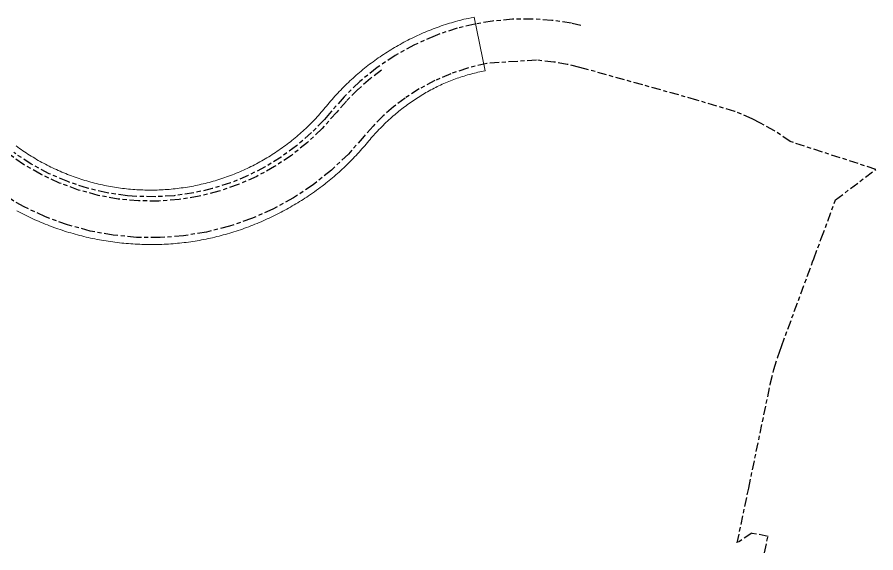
# Model space of a CAD drawing. Header units: metres. Extents: x 302931 to 308644, y 6253878 to 6257414.
# Drawn here: x 308191.3 to 308567.7, y 6256021.1 to 6256256 of the extents above; entities that cross this region are included whole.
import ezdxf

# ---------------------------------------------------------------- set-up
doc = ezdxf.new("R2010")
doc.units = ezdxf.units.M
doc.linetypes.add('Cable Exist UG', pattern=[8.2, 4, -1.2, 1.8, -1.2])
doc.layers.add('Cadastre Roads_SP_EXT', color=9, linetype='Continuous', lineweight=5)
doc.layers.add('Mains_HV_EXT', color=7, linetype='Continuous')

msp = doc.modelspace()

# ---------------------------------------------------------------- linework, layer by layer
at = {"layer": 'Cadastre Roads_SP_EXT', "linetype": 'Continuous'}
msp.add_lwpolyline([(308191.14, 6256171.15), (308192.01, 6256170.68), (308192.88, 6256170.22), (308193.76, 6256169.77), (308194.65, 6256169.32), (308195.53, 6256168.88), (308196.42, 6256168.45), (308197.32, 6256168.03), (308198.21, 6256167.61), (308199.11, 6256167.2), (308200.02, 6256166.8), (308200.92, 6256166.4), (308201.83, 6256166.01), (308202.75, 6256165.63), (308203.66, 6256165.26), (308204.58, 6256164.89), (308205.5, 6256164.54), (308206.43, 6256164.18), (308207.35, 6256163.84), (308208.28, 6256163.5), (308209.22, 6256163.17), (308210.15, 6256162.85), (308211.09, 6256162.54), (308212.03, 6256162.23), (308212.97, 6256161.93), (308213.92, 6256161.64), (308214.86, 6256161.36), (308215.81, 6256161.08), (308216.77, 6256160.82), (308217.72, 6256160.56), (308218.68, 6256160.3), (308219.63, 6256160.06), (308220.59, 6256159.82), (308221.56, 6256159.59), (308222.52, 6256159.37), (308223.48, 6256159.15), (308224.45, 6256158.95), (308225.42, 6256158.75), (308226.39, 6256158.56), (308227.36, 6256158.37), (308228.34, 6256158.2), (308229.31, 6256158.03), (308230.29, 6256157.87), (308231.26, 6256157.72), (308232.24, 6256157.57), (308233.22, 6256157.44), (308234.2, 6256157.31), (308235.18, 6256157.19), (308236.17, 6256157.08), (308237.15, 6256156.97), (308238.13, 6256156.88), (308239.12, 6256156.79), (308240.1, 6256156.71), (308241.09, 6256156.63), (308242.08, 6256156.57), (308243.06, 6256156.51), (308244.05, 6256156.46), (308245.04, 6256156.42), (308246.01, 6256156.38), (308246.99, 6256156.35), (308247.96, 6256156.32), (308248.93, 6256156.31), (308249.91, 6256156.3), (308250.88, 6256156.3), (308251.86, 6256156.31), (308252.83, 6256156.33), (308253.8, 6256156.35), (308254.78, 6256156.38), (308255.75, 6256156.42), (308256.72, 6256156.47), (308257.7, 6256156.52), (308258.67, 6256156.59), (308259.64, 6256156.66), (308260.61, 6256156.74), (308261.58, 6256156.83), (308262.55, 6256156.92), (308263.52, 6256157.03), (308264.49, 6256157.14), (308265.45, 6256157.26), (308266.42, 6256157.39), (308267.39, 6256157.52), (308268.35, 6256157.67), (308269.31, 6256157.82), (308270.27, 6256157.98), (308271.23, 6256158.14), (308272.19, 6256158.32), (308273.15, 6256158.5), (308274.1, 6256158.69), (308275.06, 6256158.89), (308276.01, 6256159.1), (308276.96, 6256159.31), (308277.91, 6256159.53), (308278.85, 6256159.76), (308279.8, 6256160), (308280.74, 6256160.24), (308281.68, 6256160.49), (308282.62, 6256160.76), (308283.56, 6256161.02), (308284.49, 6256161.3), (308285.43, 6256161.58), (308286.36, 6256161.87), (308287.29, 6256162.17), (308288.22, 6256162.48), (308289.15, 6256162.79), (308290.07, 6256163.11), (308290.99, 6256163.44), (308291.91, 6256163.77), (308292.83, 6256164.11), (308293.74, 6256164.46), (308294.65, 6256164.82), (308295.56, 6256165.18), (308296.46, 6256165.55), (308297.36, 6256165.93), (308298.26, 6256166.31), (308299.16, 6256166.71), (308300.05, 6256167.1), (308300.94, 6256167.51), (308301.83, 6256167.92), (308302.71, 6256168.34), (308303.59, 6256168.77), (308304.47, 6256169.2), (308305.34, 6256169.64), (308306.17, 6256170.06), (308307, 6256170.5), (308307.83, 6256170.94), (308308.66, 6256171.38), (308309.48, 6256171.83), (308310.29, 6256172.29), (308311.11, 6256172.75), (308311.92, 6256173.22), (308312.73, 6256173.69), (308313.52, 6256174.17), (308314.31, 6256174.64), (308315.1, 6256175.13), (308315.88, 6256175.62), (308316.67, 6256176.11), (308317.44, 6256176.61), (308318.22, 6256177.12), (308319.08, 6256177.7), (308319.95, 6256178.28), (308320.81, 6256178.87), (308321.66, 6256179.47), (308322.52, 6256180.07), (308323.36, 6256180.68), (308324.2, 6256181.3), (308325.04, 6256181.92), (308325.58, 6256182.33), (308326.11, 6256182.75), (308326.65, 6256183.17), (308327.38, 6256183.76), (308328.12, 6256184.36), (308328.85, 6256184.96), (308329.57, 6256185.57), (308330.29, 6256186.19), (308331, 6256186.81), (308331.71, 6256187.43), (308332.42, 6256188.06), (308333.12, 6256188.7), (308333.81, 6256189.34), (308334.5, 6256189.99), (308335.19, 6256190.64), (308335.87, 6256191.31), (308336.55, 6256191.97), (308337.22, 6256192.65), (308337.89, 6256193.32), (308338.56, 6256194.01), (308339.21, 6256194.69), (308339.87, 6256195.39), (308340.52, 6256196.09), (308341.16, 6256196.79), (308341.8, 6256197.5), (308342.42, 6256198.2), (308343.04, 6256198.91), (308343.66, 6256199.62), (308344.26, 6256200.34), (308344.87, 6256201.06), (308345.47, 6256201.79), (308346, 6256202.41), (308346.53, 6256203.03), (308347.07, 6256203.64), (308347.61, 6256204.25), (308348.16, 6256204.85), (308348.71, 6256205.45), (308349.3, 6256206.08), (308349.9, 6256206.71), (308350.51, 6256207.33), (308351.12, 6256207.95), (308351.73, 6256208.56), (308352.35, 6256209.17), (308352.98, 6256209.77), (308353.61, 6256210.36), (308354.24, 6256210.95), (308354.89, 6256211.54), (308355.53, 6256212.12), (308356.19, 6256212.69), (308356.79, 6256213.21), (308357.4, 6256213.72), (308358.01, 6256214.23), (308358.63, 6256214.74), (308359.25, 6256215.24), (308359.88, 6256215.73), (308360.51, 6256216.22), (308361.15, 6256216.71), (308361.78, 6256217.18), (308362.43, 6256217.66), (308363.08, 6256218.12), (308363.73, 6256218.59), (308364.38, 6256219.04), (308365.05, 6256219.49), (308365.71, 6256219.94), (308366.39, 6256220.38), (308367.06, 6256220.82), (308367.74, 6256221.24), (308368.43, 6256221.67), (308369.11, 6256222.08), (308369.81, 6256222.49), (308370.5, 6256222.89), (308371.2, 6256223.29), (308371.9, 6256223.68), (308372.61, 6256224.06), (308373.32, 6256224.44), (308374.03, 6256224.81), (308374.75, 6256225.17), (308375.47, 6256225.53), (308376.19, 6256225.88), (308376.92, 6256226.22), (308377.65, 6256226.56), (308378.38, 6256226.89), (308379.1, 6256227.2), (308379.82, 6256227.51), (308380.55, 6256227.81), (308381.27, 6256228.1), (308382, 6256228.38), (308382.73, 6256228.66), (308383.47, 6256228.93), (308384.2, 6256229.2), (308384.94, 6256229.46), (308385.68, 6256229.71), (308386.43, 6256229.95), (308387.17, 6256230.19), (308387.93, 6256230.42), (308388.69, 6256230.64), (308389.45, 6256230.86), (308390.22, 6256231.07), (308390.98, 6256231.27), (308391.75, 6256231.46), (308392.52, 6256231.65), (308393.29, 6256231.83), (308394.06, 6256232), (308394.84, 6256232.16), (308395.61, 6256232.31), (308396.39, 6256232.46), (308391.59, 6256255.99), (308388.98, 6256255.48), (308388.06, 6256255.26), (308387.14, 6256255.05), (308386.23, 6256254.82), (308385.32, 6256254.59), (308384.41, 6256254.34), (308383.5, 6256254.09), (308382.59, 6256253.84), (308381.69, 6256253.57), (308380.79, 6256253.3), (308379.89, 6256253.02), (308378.99, 6256252.73), (308378.1, 6256252.44), (308377.21, 6256252.13), (308376.32, 6256251.82), (308375.43, 6256251.51), (308374.55, 6256251.18), (308373.67, 6256250.85), (308372.79, 6256250.51), (308371.91, 6256250.16), (308371.04, 6256249.81), (308370.17, 6256249.44), (308369.31, 6256249.07), (308368.44, 6256248.7), (308367.58, 6256248.31), (308366.73, 6256247.92), (308365.87, 6256247.52), (308365.02, 6256247.12), (308364.18, 6256246.71), (308363.34, 6256246.29), (308362.5, 6256245.86), (308361.66, 6256245.43), (308360.83, 6256244.98), (308360, 6256244.54), (308359.18, 6256244.08), (308358.35, 6256243.62), (308357.54, 6256243.15), (308356.73, 6256242.68), (308355.92, 6256242.19), (308355.11, 6256241.7), (308354.31, 6256241.21), (308353.52, 6256240.71), (308352.72, 6256240.2), (308351.94, 6256239.68), (308351.15, 6256239.16), (308350.37, 6256238.63), (308349.6, 6256238.09), (308348.83, 6256237.55), (308348.06, 6256237), (308347.3, 6256236.45), (308346.55, 6256235.88), (308345.8, 6256235.32), (308345.05, 6256234.74), (308344.31, 6256234.16), (308343.57, 6256233.57), (308342.84, 6256232.98), (308342.11, 6256232.38), (308341.39, 6256231.78), (308340.68, 6256231.16), (308339.96, 6256230.55), (308339.26, 6256229.92), (308338.56, 6256229.3), (308337.86, 6256228.66), (308337.17, 6256228.02), (308336.49, 6256227.37), (308335.81, 6256226.72), (308335.13, 6256226.06), (308334.47, 6256225.4), (308333.8, 6256224.73), (308333.15, 6256224.05), (308332.5, 6256223.37), (308331.85, 6256222.69), (308331.21, 6256222), (308330.58, 6256221.3), (308329.95, 6256220.6), (308329.33, 6256219.89), (308328.71, 6256219.18), (308328.1, 6256218.46), (308327.5, 6256217.74), (308326.9, 6256217.01), (308326.34, 6256216.32), (308325.77, 6256215.63), (308325.19, 6256214.95), (308324.61, 6256214.28), (308324.02, 6256213.61), (308323.43, 6256212.94), (308322.83, 6256212.29), (308322.22, 6256211.63), (308321.61, 6256210.98), (308320.99, 6256210.34), (308320.37, 6256209.7), (308319.74, 6256209.07), (308319.11, 6256208.45), (308318.47, 6256207.83), (308317.82, 6256207.21), (308317.17, 6256206.6), (308316.52, 6256206), (308315.85, 6256205.41), (308315.19, 6256204.81), (308314.52, 6256204.23), (308313.84, 6256203.65), (308313.16, 6256203.08), (308312.47, 6256202.51), (308311.78, 6256201.95), (308311.08, 6256201.4), (308310.38, 6256200.85), (308309.67, 6256200.31), (308308.96, 6256199.78), (308308.24, 6256199.25), (308307.52, 6256198.73), (308306.79, 6256198.21), (308306.06, 6256197.7), (308305.32, 6256197.2), (308304.58, 6256196.7), (308303.84, 6256196.21), (308303.09, 6256195.73), (308302.34, 6256195.26), (308301.58, 6256194.79), (308300.82, 6256194.32), (308300.05, 6256193.87), (308299.28, 6256193.42), (308298.51, 6256192.98), (308297.73, 6256192.55), (308296.95, 6256192.12), (308296.17, 6256191.7), (308295.38, 6256191.28), (308294.58, 6256190.88), (308293.79, 6256190.48), (308292.99, 6256190.09), (308292.19, 6256189.7), (308291.38, 6256189.33), (308290.57, 6256188.96), (308289.75, 6256188.59), (308288.94, 6256188.24), (308288.12, 6256187.89), (308287.3, 6256187.55), (308286.47, 6256187.21), (308285.64, 6256186.89), (308284.81, 6256186.57), (308283.98, 6256186.26), (308283.14, 6256185.96), (308282.3, 6256185.66), (308281.46, 6256185.37), (308280.61, 6256185.09), (308279.76, 6256184.82), (308278.91, 6256184.55), (308278.06, 6256184.29), (308277.21, 6256184.04), (308276.35, 6256183.8), (308275.49, 6256183.56), (308274.63, 6256183.34), (308273.77, 6256183.12), (308272.9, 6256182.91), (308272.03, 6256182.7), (308271.17, 6256182.5), (308270.3, 6256182.32), (308269.42, 6256182.14), (308268.55, 6256181.96), (308267.67, 6256181.8), (308266.8, 6256181.64), (308265.92, 6256181.49), (308265.04, 6256181.35), (308264.16, 6256181.22), (308263.28, 6256181.09), (308262.4, 6256180.97), (308261.51, 6256180.86), (308260.63, 6256180.76), (308259.74, 6256180.67), (308258.86, 6256180.58), (308257.97, 6256180.5), (308257.08, 6256180.44), (308256.19, 6256180.37), (308255.3, 6256180.32), (308254.41, 6256180.27), (308253.52, 6256180.24), (308252.63, 6256180.21), (308251.74, 6256180.18), (308250.85, 6256180.17), (308249.96, 6256180.16), (308249.07, 6256180.17), (308248.18, 6256180.18), (308247.29, 6256180.19), (308246.4, 6256180.22), (308245.51, 6256180.25), (308244.62, 6256180.3), (308243.73, 6256180.35), (308242.84, 6256180.4), (308241.96, 6256180.47), (308241.07, 6256180.54), (308240.18, 6256180.62), (308239.3, 6256180.72), (308238.41, 6256180.81), (308237.53, 6256180.92), (308236.64, 6256181.03), (308235.76, 6256181.15), (308234.88, 6256181.28), (308234, 6256181.42), (308233.12, 6256181.57), (308232.24, 6256181.72), (308231.37, 6256181.88), (308230.49, 6256182.05), (308229.62, 6256182.23), (308228.75, 6256182.41), (308227.88, 6256182.6), (308227.01, 6256182.8), (308226.15, 6256183.01), (308225.28, 6256183.23), (308224.42, 6256183.45), (308223.56, 6256183.68), (308222.7, 6256183.92), (308221.85, 6256184.17), (308220.99, 6256184.42), (308220.14, 6256184.68), (308219.29, 6256184.95), (308218.45, 6256185.23), (308217.6, 6256185.51), (308216.76, 6256185.81), (308215.92, 6256186.11), (308215.09, 6256186.41), (308214.25, 6256186.73), (308213.42, 6256187.05), (308212.6, 6256187.38), (308211.77, 6256187.72), (308210.95, 6256188.06), (308210.13, 6256188.41), (308209.32, 6256188.77), (308208.51, 6256189.14), (308207.7, 6256189.51), (308206.89, 6256189.89), (308206.09, 6256190.28), (308205.29, 6256190.68), (308204.5, 6256191.08), (308203.71, 6256191.49), (308202.92, 6256191.91), (308202.14, 6256192.33), (308201.36, 6256192.76), (308200.58, 6256193.2), (308199.81, 6256193.64), (308199.04, 6256194.1), (308198.28, 6256194.55), (308197.52, 6256195.02), (308196.76, 6256195.49), (308196.01, 6256195.97), (308195.26, 6256196.46), (308194.52, 6256196.95), (308193.78, 6256197.45), (308193.05, 6256197.96), (308192.32, 6256198.47), (308191.6, 6256198.99), (308190.88, 6256199.51)], dxfattribs=at)
at = {"layer": 'Mains_HV_EXT', "linetype": 'Cable Exist UG'}
for points in [[(308438.44, 6256252.35), (308434.29, 6256253.31), (308425.72, 6256254.6), (308417.23, 6256255.16), (308408.43, 6256255.06), (308399.69, 6256254.28), (308391.89, 6256252.96), (308384.21, 6256251.1), (308376.55, 6256248.62), (308374.46, 6256247.84), (308374.46, 6256247.84), (308365.52, 6256243.88), (308357.06, 6256239.24), (308349.04, 6256233.86), (308341.52, 6256227.8), (308334.58, 6256221.08), (308328.16, 6256213.7), (308325.97, 6256211.08), (308325.97, 6256211.08), (308320.39, 6256205.36), (308313.77, 6256199.58), (308307.11, 6256194.68), (308300.05, 6256190.34), (308292.55, 6256186.52), (308284.87, 6256183.36), (308276.83, 6256180.8), (308268.75, 6256178.96), (308260.17, 6256177.72), (308252.05, 6256177.22), (308243.75, 6256177.38), (308239.66, 6256177.71), (308239.66, 6256177.71), (308230.8, 6256178.99), (308222.22, 6256180.99), (308213.5, 6256183.87), (308205.42, 6256187.35), (308197.54, 6256191.57), (308189.82, 6256196.63)], [(308518.86, 6256021.12), (308520.4, 6256028.35), (308513.34, 6256029.69), (308506.88, 6256025.46), (308506.88, 6256025.46), (308511.31, 6256046.51), (308511.93, 6256049.45), (308521.41, 6256095.07), (308522.95, 6256101.49), (308524.51, 6256106.67), (308525.53, 6256109.61), (308526.25, 6256111.57), (308539.97, 6256148.71), (308540.47, 6256150.05), (308543.75, 6256158.91), (308550.01, 6256175.85), (308567.65, 6256189.27), (308530.15, 6256201.42), (308530.15, 6256201.42), (308523.23, 6256206.14), (308517.05, 6256209.57), (308517.05, 6256209.57), (308513.51, 6256211.43), (308505.89, 6256214.63), (308489.17, 6256219.67), (308489.17, 6256219.67), (308437.91, 6256233.99), (308432.45, 6256235.31), (308426.51, 6256236.33), (308418.91, 6256237.15), (308397.17, 6256235.71), (308388.67, 6256233.65), (308381.33, 6256231.19), (308374.41, 6256228.21), (308367.53, 6256224.55), (308361.37, 6256220.53), (308356.23, 6256216.65), (308351.79, 6256212.75), (308347.31, 6256208.25), (308343.39, 6256203.77), (308336.51, 6256195.99), (308329.03, 6256188.91), (308321.01, 6256182.49), (308312.47, 6256176.77), (308303.45, 6256171.81), (308294.07, 6256167.65), (308284.33, 6256164.29), (308274.37, 6256161.77), (308264.21, 6256160.11), (308253.97, 6256159.33), (308243.69, 6256159.43), (308233.45, 6256160.39), (308223.33, 6256162.23), (308213.39, 6256164.93), (308203.75, 6256168.47), (308194.43, 6256172.79), (308185.51, 6256177.93)], [(308350.99, 6256232.75), (308346.12, 6256229.07), (308340.83, 6256224.42), (308335.61, 6256219.18), (308331.37, 6256214.34), (308324.99, 6256207.13), (308318.51, 6256200.99), (308311.54, 6256195.41), (308304.15, 6256190.46), (308296.34, 6256186.16), (308288.21, 6256182.56), (308279.75, 6256179.64), (308271.11, 6256177.45), (308262.31, 6256176.01), (308253.44, 6256175.34), (308244.51, 6256175.43), (308235.63, 6256176.26), (308226.86, 6256177.85), (308218.25, 6256180.19), (308209.88, 6256183.27), (308201.8, 6256187.01), (308194.09, 6256191.45), (308186.76, 6256196.56)]]:
    msp.add_lwpolyline(points, dxfattribs=at)

doc.saveas('drawing.dxf')
